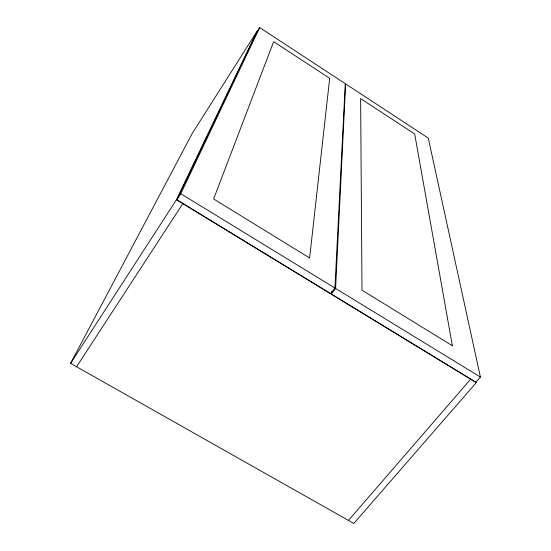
<?xml version="1.0" encoding="UTF-8"?>
<svg xmlns="http://www.w3.org/2000/svg" width="551" height="551" viewBox="0 0 551 551"><rect width="100%" height="100%" fill="white"/><g stroke="black" fill="none" stroke-linecap="round" stroke-linejoin="round"><path stroke-width="0.83" d="M331.358 294.034L335.587 288.449L345.629 83.91L428.272 138.087L480.417 377.049L475.912 382.229L331.358 294.034L331.509 291.465M334.918 288.035L345.257 83.662L259.659 27.55L257.351 31.193L176.885 199.793L330.696 293.628L334.918 288.035L180.797 193.745L259.659 27.55M176.458 199.724L257.179 31.014L192.368 133.211L70.583 363.378L353.811 523.45L476.271 382.628L176.458 199.724L70.583 363.378M176.885 199.793L180.797 193.745M76.575 366.759L182.829 203.615M348.459 520.426L470.63 379.184M335.587 288.449L480.417 377.049M329.684 78.325L309.628 257.985L213.636 198.966L273.661 41.656L329.684 78.325M452.371 345.739L362 290.184L360.63 98.588L414.689 133.969L452.371 345.739"/></g></svg>
